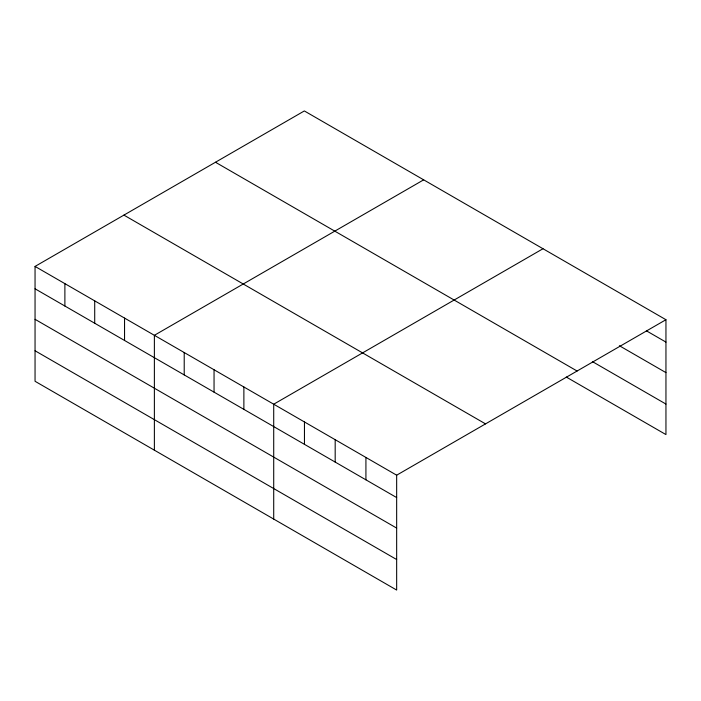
<?xml version="1.0" encoding="UTF-8"?>
<svg xmlns="http://www.w3.org/2000/svg" width="701" height="701" viewBox="0 0 701 701"><rect width="100%" height="100%" fill="white"/><g stroke="black" fill="none" stroke-linecap="round" stroke-linejoin="round"><path stroke-width="1.05" d="M35.05 266.415L396.661 475.19L396.661 590.058L35.05 381.283L35.05 266.415L304.339 110.942L665.95 319.717L665.95 434.585L566.285 377.05M423.667 179.833L154.378 335.306L154.378 450.182M543.003 248.732L273.714 404.205L273.714 519.073M396.661 475.19L665.95 319.717M646.392 330.811L665.95 342.097M619.377 345.733L665.95 372.617M592.371 361.585L665.95 404.065M215.47 162.246L577.081 371.022M123.919 215.111L485.53 423.886M35.05 288.794L396.661 497.57M35.05 319.314L396.661 528.09M35.05 350.763L396.661 559.538M365.922 457.446L365.922 479.826M335.183 439.693L335.183 462.082M304.453 421.949L304.453 444.338M243.878 386.978L243.878 409.366M214.05 369.76L214.05 392.139M184.214 352.533L184.214 374.921M124.55 318.088L124.55 340.467M94.714 300.86L94.714 323.249M64.886 283.633L64.886 306.022"/></g></svg>
